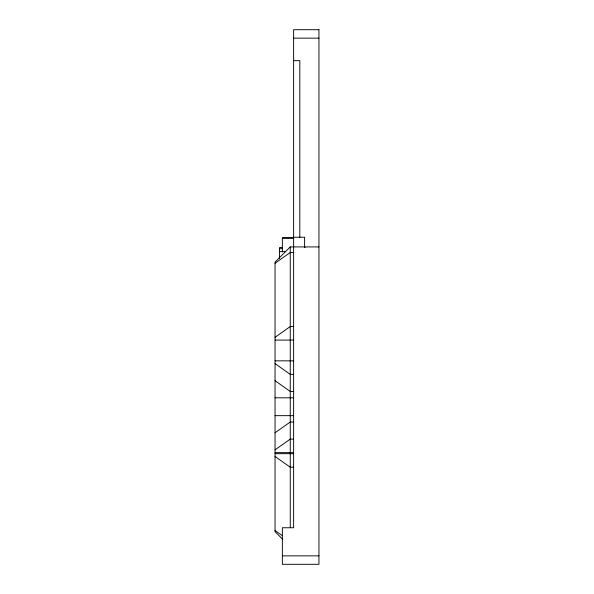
<?xml version="1.0" encoding="UTF-8"?>
<svg xmlns="http://www.w3.org/2000/svg" width="594" height="594" viewBox="0 0 594 594"><rect width="100%" height="100%" fill="white"/><g stroke="black" fill="none" stroke-linecap="round" stroke-linejoin="round"><path stroke-width="0.89" d="M318.948 246.918L290.251 246.918L275.052 262.11L275.052 531.652L282.647 539.255M275.052 263.261L290.251 252.517L293.622 252.517M275.052 337.303L290.251 326.559L293.622 326.559M275.052 432.766L290.251 422.022L293.622 422.022M275.052 449.851L290.251 439.107L293.622 439.107M293.622 38.142L318.948 38.142M293.622 60.647L299.814 60.647L299.814 237.481M293.622 237.229L304.596 237.229L304.596 247.438M293.384 237.912L282.365 237.912L282.365 251.96M282.365 238.053L293.622 238.053M282.195 247.549L279.559 247.549L279.559 258.546M279.559 248.7L282.195 248.7M279.559 251.626L285.707 251.626M275.052 340.087L293.622 340.087M275.052 360.833L293.622 360.833M293.622 374.361L290.251 374.361L275.052 363.617M293.622 391.446L290.251 391.446L275.052 380.702M275.052 397.809L293.622 397.809M275.052 415.659L293.622 415.659M275.052 452.635L293.622 452.635M275.052 453.682L293.622 453.682M293.622 467.211L290.251 467.211L275.052 456.467M282.365 555.858L318.948 555.858M275.052 530.509L282.291 535.625M304.878 246.918L304.878 247.52M290.251 246.918L290.251 527.361M318.948 29.7L293.622 29.7L293.622 527.754L282.365 527.754L282.365 564.3L318.948 564.3L318.948 29.7"/></g></svg>
